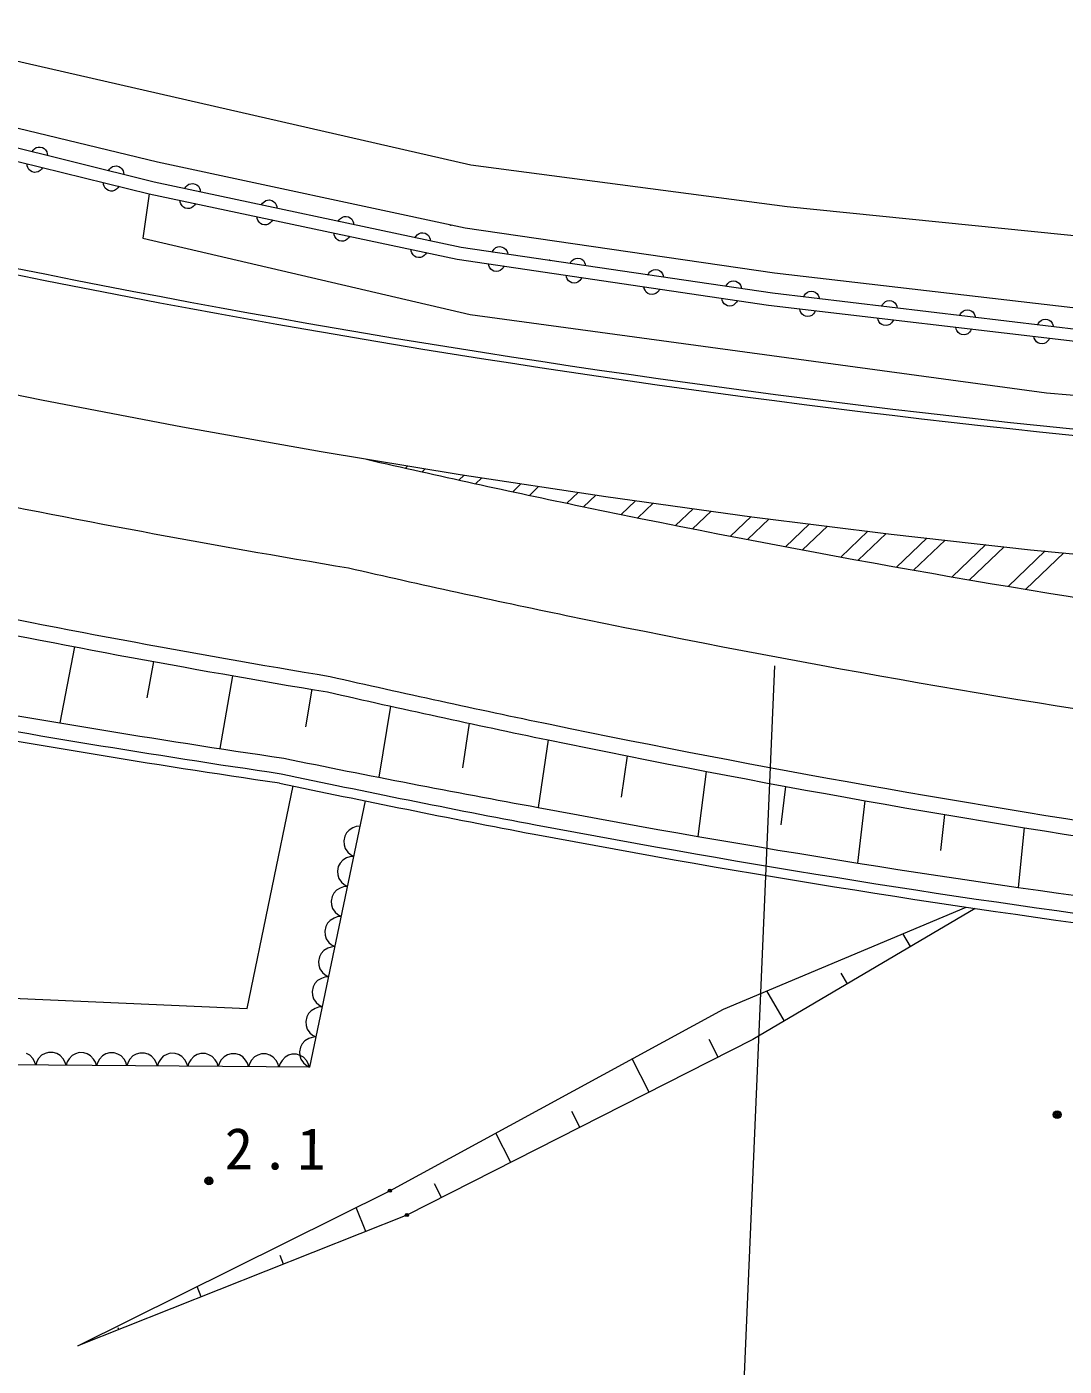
# Model space of a CAD drawing. Units: millimetres, scale not verified. Extents: x 40000 to 680000, y 20000 to 380000.
# Drawn here: x 431305 to 464199, y 240161 to 282663 of the extents above; entities that cross this region are included whole.
import ezdxf

# ---------------------------------------------------------------- set-up
doc = ezdxf.new("R2010")
doc.units = ezdxf.units.MM
doc.header["$LTSCALE"] = 1000
doc.linetypes.add('CHAIN', pattern=[18.5, 12, -1.5, 3.5, -1.5])
for name, color, linetype, lineweight in [('M-BGD', 7, 'Continuous', 13), ('M-BMK', 2, 'CHAIN', 13), ('M-STR-STRC', 7, 'Continuous', 13)]:
    doc.layers.add(name, color=color, linetype=linetype, lineweight=lineweight)
doc.styles.add('ＭＳ ゴシック', font='')
doc.styles.get('ＭＳ ゴシック').set_extended_font_data('MS Gothic')

msp = doc.modelspace()

# ---------------------------------------------------------------- linework, layer by layer
at = {"layer": 'M-BGD'}
for p, q in [((445389, 278270), (426225, 282663)), ((435453, 278370), (425799, 280690)), ((435346, 277737), (425662, 280131)), ((425507, 279742), (435188, 277363)), ((431546, 278786), (431606, 278828)), ((431606, 278828), (431666, 278844)), ((431666, 278844), (431727, 278847)), ((431727, 278847), (431802, 278828)), ((431802, 278828), (431855, 278797)), ((431472, 278695), (431506, 278746)), ((431506, 278746), (431546, 278786)), ((431855, 278797), (431901, 278755)), ((431901, 278755), (431935, 278690)), ((431935, 278690), (431953, 278635)), ((431953, 278635), (431957, 278575)), ((431320, 278254), (431316, 278315)), ((431338, 278200), (431320, 278254)), ((431372, 278135), (431338, 278200)), ((431418, 278093), (431372, 278135)), ((431471, 278062), (431418, 278093)), ((431546, 278044), (431471, 278062)), ((431607, 278046), (431546, 278044)), ((431667, 278062), (431607, 278046)), ((431727, 278105), (431667, 278062)), ((431767, 278145), (431727, 278105)), ((431800, 278196), (431767, 278145)), ((433893, 278096), (433927, 278147)), ((433927, 278147), (433967, 278187)), ((433967, 278187), (434027, 278229)), ((434027, 278229), (434087, 278245)), ((434087, 278245), (434148, 278248)), ((434148, 278248), (434223, 278230)), ((434223, 278230), (434276, 278199)), ((434276, 278199), (434322, 278156)), ((434322, 278156), (434356, 278091)), ((434356, 278091), (434373, 278037)), ((434373, 278037), (434378, 277977)), ((445207, 276272), (435453, 278370)), ((455417, 276951), (445389, 278270)), ((433740, 277660), (433736, 277720)), ((433758, 277605), (433740, 277660)), ((433792, 277540), (433758, 277605)), ((433838, 277498), (433792, 277540)), ((434188, 277550), (434147, 277510)), ((434221, 277601), (434188, 277550)), ((445075, 275655), (435346, 277737)), ((436318, 277529), (436350, 277581)), ((436350, 277581), (436389, 277623)), ((436389, 277623), (436447, 277666)), ((436447, 277666), (436507, 277684)), ((436507, 277684), (436568, 277689)), ((436568, 277689), (436644, 277673)), ((436644, 277673), (436697, 277643)), ((436697, 277643), (436745, 277603)), ((436745, 277603), (436781, 277539)), ((436781, 277539), (436800, 277485)), ((433891, 277467), (433838, 277498)), ((433966, 277449), (433891, 277467)), ((434027, 277452), (433966, 277449)), ((434088, 277468), (434027, 277452)), ((434147, 277510), (434088, 277468)), ((435188, 277363), (434982, 275960)), ((435188, 277363), (444955, 275292)), ((436172, 277096), (436165, 277156)), ((436800, 277485), (436806, 277425)), ((438821, 277102), (438879, 277146)), ((438879, 277146), (438939, 277164)), ((438939, 277164), (439000, 277168)), ((439000, 277168), (439076, 277152)), ((439076, 277152), (439129, 277123)), ((439129, 277123), (439177, 277082)), ((436191, 277042), (436172, 277096)), ((436227, 276978), (436191, 277042)), ((436275, 276938), (436227, 276978)), ((436328, 276908), (436275, 276938)), ((436404, 276892), (436328, 276908)), ((436465, 276897), (436404, 276892)), ((436525, 276915), (436465, 276897)), ((436583, 276959), (436525, 276915)), ((436622, 277000), (436583, 276959)), ((436654, 277052), (436622, 277000)), ((438750, 277009), (438782, 277061)), ((438782, 277061), (438821, 277102)), ((439177, 277082), (439213, 277018)), ((439213, 277018), (439232, 276964)), ((439232, 276964), (439238, 276904)), ((475097, 274956), (455417, 276951)), ((438613, 276578), (438607, 276638)), ((438632, 276524), (438613, 276578)), ((438669, 276461), (438632, 276524)), ((438716, 276420), (438669, 276461)), ((438770, 276391), (438716, 276420)), ((438846, 276375), (438770, 276391)), ((438907, 276380), (438846, 276375)), ((438966, 276397), (438907, 276380)), ((439024, 276441), (438966, 276397)), ((439064, 276483), (439024, 276441)), ((439095, 276535), (439064, 276483)), ((441182, 276488), (441214, 276540)), ((441214, 276540), (441253, 276582)), ((441253, 276582), (441311, 276625)), ((441311, 276625), (441371, 276643)), ((441371, 276643), (441432, 276648)), ((441432, 276648), (441508, 276632)), ((441508, 276632), (441562, 276602)), ((441562, 276602), (441609, 276562)), ((441609, 276562), (441645, 276498)), ((441645, 276498), (441664, 276444)), ((441664, 276444), (441670, 276384)), ((455015, 274845), (445207, 276272)), ((434982, 275960), (445365, 273536)), ((441055, 276061), (441048, 276121)), ((441074, 276007), (441055, 276061)), ((441110, 275943), (441074, 276007)), ((441158, 275902), (441110, 275943)), ((441212, 275873), (441158, 275902)), ((441287, 275857), (441212, 275873)), ((441348, 275862), (441287, 275857)), ((441408, 275880), (441348, 275862)), ((441466, 275924), (441408, 275880)), ((441505, 275965), (441466, 275924)), ((441537, 276017), (441505, 275965)), ((443614, 275968), (443646, 276020)), ((443646, 276020), (443685, 276061)), ((443685, 276061), (443743, 276105)), ((443743, 276105), (443803, 276123)), ((443803, 276123), (443864, 276127)), ((443864, 276127), (443940, 276111)), ((443940, 276111), (443994, 276082)), ((443994, 276082), (444041, 276041)), ((444041, 276041), (444077, 275977)), ((444077, 275977), (444096, 275923)), ((444096, 275923), (444103, 275863)), ((443496, 275543), (443490, 275603)), ((443516, 275489), (443496, 275543)), ((443552, 275425), (443516, 275489)), ((443599, 275385), (443552, 275425)), ((443947, 275447), (443907, 275406)), ((443978, 275500), (443947, 275447)), ((454951, 274207), (445075, 275655)), ((446062, 275510), (446090, 275564)), ((446090, 275564), (446127, 275608)), ((446127, 275608), (446182, 275656)), ((446182, 275656), (446240, 275677)), ((446240, 275677), (446301, 275686)), ((446301, 275686), (446378, 275675)), ((446378, 275675), (446433, 275649)), ((446433, 275649), (446483, 275611)), ((446483, 275611), (446523, 275550)), ((446523, 275550), (446546, 275497)), ((446546, 275497), (446556, 275438)), ((443653, 275355), (443599, 275385)), ((443729, 275339), (443653, 275355)), ((443790, 275344), (443729, 275339)), ((443850, 275362), (443790, 275344)), ((443907, 275406), (443850, 275362)), ((444955, 275292), (454822, 273829)), ((445952, 275087), (445941, 275146)), ((445974, 275034), (445952, 275087)), ((446014, 274973), (445974, 275034)), ((446407, 275019), (446370, 274975)), ((446435, 275073), (446407, 275019)), ((448531, 275148), (448559, 275202)), ((448559, 275202), (448596, 275246)), ((448596, 275246), (448651, 275294)), ((448651, 275294), (448709, 275315)), ((448709, 275315), (448770, 275324)), ((448770, 275324), (448847, 275313)), ((448847, 275313), (448902, 275287)), ((448902, 275287), (448952, 275249)), ((448952, 275249), (448992, 275188)), ((448992, 275188), (449015, 275135)), ((449015, 275135), (449025, 275076)), ((446064, 274935), (446014, 274973)), ((446119, 274909), (446064, 274935)), ((446196, 274898), (446119, 274909)), ((446257, 274906), (446196, 274898)), ((446315, 274928), (446257, 274906)), ((446370, 274975), (446315, 274928)), ((448418, 274721), (448408, 274780)), ((448441, 274668), (448418, 274721)), ((448481, 274607), (448441, 274668)), ((448531, 274569), (448481, 274607)), ((448586, 274543), (448531, 274569)), ((448837, 274609), (448782, 274562)), ((448874, 274653), (448837, 274609)), ((448902, 274707), (448874, 274653)), ((451000, 274786), (451028, 274840)), ((451028, 274840), (451065, 274884)), ((451065, 274884), (451120, 274931)), ((451120, 274931), (451178, 274953)), ((451178, 274953), (451239, 274962)), ((451239, 274962), (451315, 274951)), ((451315, 274951), (451371, 274925)), ((451371, 274925), (451421, 274887)), ((451421, 274887), (451461, 274826)), ((451461, 274826), (451484, 274773)), ((451484, 274773), (451494, 274714)), ((453534, 274522), (453589, 274569)), ((453589, 274569), (453647, 274591)), ((453647, 274591), (453708, 274600)), ((453708, 274600), (453784, 274589)), ((453784, 274589), (453840, 274563)), ((453840, 274563), (453890, 274525)), ((464925, 273689), (455015, 274845)), ((448663, 274532), (448586, 274543)), ((448723, 274541), (448663, 274532)), ((448782, 274562), (448723, 274541)), ((450885, 274355), (450875, 274414)), ((450908, 274302), (450885, 274355)), ((450948, 274241), (450908, 274302)), ((450998, 274203), (450948, 274241)), ((451053, 274177), (450998, 274203)), ((451130, 274166), (451053, 274177)), ((451190, 274175), (451130, 274166)), ((451249, 274196), (451190, 274175)), ((451304, 274244), (451249, 274196)), ((451341, 274287), (451304, 274244)), ((451369, 274341), (451341, 274287)), ((453469, 274424), (453497, 274478)), ((453497, 274478), (453534, 274522)), ((453890, 274525), (453930, 274464)), ((453930, 274464), (453953, 274411)), ((453953, 274411), (453963, 274352)), ((464844, 273030), (454951, 274207)), ((455939, 274089), (455966, 274144)), ((455966, 274144), (456001, 274189)), ((456001, 274189), (456055, 274238)), ((456055, 274238), (456113, 274261)), ((456113, 274261), (456173, 274271)), ((456173, 274271), (456250, 274262)), ((456250, 274262), (456306, 274238)), ((456306, 274238), (456357, 274202)), ((456357, 274202), (456399, 274142)), ((456399, 274142), (456423, 274090)), ((453352, 273989), (453342, 274049)), ((453375, 273936), (453352, 273989)), ((453415, 273875), (453375, 273936)), ((453465, 273837), (453415, 273875)), ((453520, 273811), (453465, 273837)), ((453597, 273800), (453520, 273811)), ((453657, 273809), (453597, 273800)), ((453716, 273830), (453657, 273809)), ((453771, 273878), (453716, 273830)), ((453807, 273921), (453771, 273878)), ((453836, 273975), (453807, 273921)), ((454822, 273829), (464723, 272667)), ((455824, 273654), (455812, 273713)), ((456423, 274090), (456435, 274030)), ((458413, 273795), (458439, 273850)), ((458439, 273850), (458475, 273895)), ((458475, 273895), (458528, 273943)), ((458528, 273943), (458586, 273967)), ((458586, 273967), (458647, 273977)), ((458647, 273977), (458723, 273968)), ((458723, 273968), (458780, 273944)), ((458780, 273944), (458831, 273908)), ((458831, 273908), (458872, 273847)), ((458872, 273847), (458896, 273795)), ((458896, 273795), (458908, 273736)), ((445365, 273536), (463637, 271053)), ((455848, 273602), (455824, 273654)), ((455890, 273542), (455848, 273602)), ((455941, 273505), (455890, 273542)), ((455997, 273481), (455941, 273505)), ((456074, 273472), (455997, 273481)), ((456134, 273483), (456074, 273472)), ((456192, 273506), (456134, 273483)), ((456246, 273555), (456192, 273506)), ((456281, 273600), (456246, 273555)), ((456308, 273655), (456281, 273600)), ((458299, 273363), (458287, 273422)), ((458323, 273311), (458299, 273363)), ((458365, 273251), (458323, 273311)), ((458756, 273310), (458721, 273265)), ((458783, 273364), (458756, 273310)), ((460886, 273501), (460913, 273555)), ((460913, 273555), (460948, 273600)), ((460948, 273600), (461002, 273649)), ((461002, 273649), (461060, 273672)), ((461060, 273672), (461120, 273683)), ((461120, 273683), (461197, 273674)), ((461197, 273674), (461253, 273649)), ((461253, 273649), (461304, 273613)), ((461304, 273613), (461346, 273553)), ((461346, 273553), (461370, 273501)), ((461370, 273501), (461382, 273442)), ((463386, 273261), (463421, 273306)), ((463421, 273306), (463475, 273355)), ((463475, 273355), (463533, 273378)), ((463533, 273378), (463593, 273389)), ((463593, 273389), (463670, 273379)), ((463670, 273379), (463726, 273355)), ((463726, 273355), (463777, 273319)), ((463777, 273319), (463819, 273259)), ((458416, 273215), (458365, 273251)), ((458472, 273191), (458416, 273215)), ((458549, 273182), (458472, 273191)), ((458610, 273192), (458549, 273182)), ((458668, 273216), (458610, 273192)), ((458721, 273265), (458668, 273216)), ((460774, 273073), (460763, 273132)), ((460799, 273021), (460774, 273073)), ((460840, 272961), (460799, 273021)), ((460892, 272925), (460840, 272961)), ((460948, 272901), (460892, 272925)), ((461025, 272891), (460948, 272901)), ((461085, 272902), (461025, 272891)), ((461143, 272925), (461085, 272902)), ((461196, 272974), (461143, 272925)), ((461232, 273019), (461196, 272974)), ((461258, 273074), (461232, 273019)), ((463359, 273207), (463386, 273261)), ((463819, 273259), (463843, 273207)), ((463843, 273207), (463855, 273148)), ((463250, 272782), (463238, 272842)), ((463274, 272731), (463250, 272782)), ((463316, 272670), (463274, 272731)), ((463367, 272634), (463316, 272670)), ((463423, 272610), (463367, 272634)), ((463500, 272601), (463423, 272610)), ((463560, 272612), (463500, 272601)), ((463618, 272635), (463560, 272612)), ((463672, 272684), (463618, 272635)), ((463707, 272729), (463672, 272684)), ((463733, 272783), (463707, 272729)), ((463637, 271053), (481263, 269468)), ((443378, 268725), (443309, 268659)), ((443378, 268725), (443334, 268683)), ((443934, 268634), (443836, 268541)), ((443934, 268634), (443871, 268575)), ((445171, 268437), (445008, 268281)), ((445730, 268349), (445537, 268165)), ((446974, 268157), (446714, 267909)), ((447535, 268072), (447245, 267795)), ((448785, 267886), (448428, 267545)), ((449348, 267803), (448961, 267434)), ((450604, 267623), (450150, 267189)), ((451171, 267543), (450685, 267079)), ((452433, 267369), (451879, 266839)), ((453002, 267292), (452417, 266733)), ((454271, 267123), (453616, 266498)), ((454843, 267049), (454157, 266393)), ((456118, 266886), (455362, 266164)), ((456693, 266815), (455905, 266062)), ((457974, 266658), (457115, 265838)), ((458552, 266589), (457661, 265738)), ((459840, 266439), (458877, 265519)), ((460421, 266373), (459425, 265422)), ((461715, 266230), (460646, 265208)), ((462299, 266166), (461197, 265113)), ((463600, 266029), (462424, 264906)), ((464187, 265969), (462978, 264813)), ((432814, 262991), (432353, 260573)), ((435320, 262523), (435108, 261365)), ((437829, 262072), (437422, 259760)), ((440340, 261640), (440139, 260446)), ((442836, 261107), (442472, 258848)), ((445332, 260563), (445115, 259151)), ((447833, 260036), (447517, 257894)), ((450339, 259527), (450156, 258216)), ((452849, 259035), (452577, 256974)), ((438289, 251513), (439748, 258576)), ((455363, 258561), (455210, 257335)), ((442039, 258099), (440266, 249652)), ((457882, 258105), (457650, 256128)), ((460406, 257668), (460280, 256527)), ((441523, 257174), (441443, 257081)), ((441647, 257245), (441523, 257174)), ((441753, 257283), (441647, 257245)), ((441870, 257295), (441753, 257283)), ((462933, 257247), (462738, 255355)), ((441384, 256976), (441353, 256828)), ((441353, 256828), (441365, 256708)), ((441443, 257081), (441384, 256976)), ((441447, 256289), (441322, 256218)), ((441365, 256708), (441400, 256591)), ((441400, 256591), (441486, 256476)), ((441552, 256327), (441447, 256289)), ((441486, 256476), (441568, 256401)), ((441670, 256340), (441552, 256327)), ((441568, 256401), (441670, 256340)), ((441183, 256021), (441152, 255872)), ((441152, 255872), (441165, 255753)), ((441243, 256125), (441183, 256021)), ((441322, 256218), (441243, 256125)), ((441165, 255753), (441200, 255636)), ((441200, 255636), (441285, 255520)), ((441285, 255520), (441367, 255446)), ((441367, 255446), (441469, 255385)), ((440983, 255065), (440952, 254917)), ((441042, 255170), (440983, 255065)), ((441122, 255263), (441042, 255170)), ((441246, 255334), (441122, 255263)), ((441352, 255372), (441246, 255334)), ((441469, 255385), (441352, 255372)), ((440952, 254917), (440964, 254797)), ((440964, 254797), (440999, 254680)), ((440999, 254680), (441085, 254565)), ((453391, 251491), (461087, 254730)), ((461373, 254688), (454329, 250524)), ((440842, 254215), (440782, 254110)), ((440921, 254308), (440842, 254215)), ((441046, 254379), (440921, 254308)), ((441151, 254416), (441046, 254379)), ((441085, 254565), (441167, 254490)), ((441268, 254429), (441151, 254416)), ((441167, 254490), (441268, 254429)), ((440782, 254110), (440751, 253962)), ((440751, 253962), (440764, 253842)), ((440764, 253842), (440799, 253725)), ((459328, 253479), (459086, 253888)), ((440721, 253352), (440641, 253259)), ((440845, 253423), (440721, 253352)), ((440799, 253725), (440884, 253610)), ((440951, 253461), (440845, 253423)), ((440884, 253610), (440966, 253535)), ((441068, 253474), (440951, 253461)), ((440966, 253535), (441068, 253474)), ((440582, 253154), (440551, 253006)), ((440551, 253006), (440563, 252887)), ((440563, 252887), (440598, 252769)), ((440641, 253259), (440582, 253154)), ((440645, 252468), (440520, 252397)), ((440598, 252769), (440684, 252654)), ((440750, 252506), (440645, 252468)), ((440684, 252654), (440766, 252580)), ((440867, 252518), (440750, 252506)), ((440766, 252580), (440867, 252518)), ((457328, 252298), (457127, 252638)), ((440381, 252199), (440350, 252051)), ((440350, 252051), (440363, 251931)), ((440441, 252304), (440381, 252199)), ((440520, 252397), (440441, 252304)), ((455329, 251115), (454765, 252069)), ((429785, 251887), (438289, 251513)), ((440363, 251931), (440398, 251814)), ((440398, 251814), (440483, 251699)), ((440483, 251699), (440565, 251624)), ((440565, 251624), (440667, 251563)), ((440181, 251244), (440150, 251096)), ((440240, 251348), (440181, 251244)), ((440320, 251441), (440240, 251348)), ((440444, 251513), (440320, 251441)), ((440549, 251550), (440444, 251513)), ((440667, 251563), (440549, 251550)), ((442818, 245731), (453391, 251491)), ((440150, 251096), (440162, 250976)), ((440162, 250976), (440197, 250859)), ((440197, 250859), (440283, 250743)), ((440040, 250393), (439980, 250288)), ((440119, 250486), (440040, 250393)), ((440244, 250557), (440119, 250486)), ((440349, 250595), (440244, 250557)), ((440283, 250743), (440365, 250669)), ((440466, 250608), (440349, 250595)), ((440365, 250669), (440466, 250608)), ((454329, 250524), (443356, 244957)), ((453231, 249968), (452946, 250530)), ((431400, 250029), (431294, 250087)), ((431493, 249922), (431400, 250029)), ((431550, 249828), (431493, 249922)), ((431681, 249921), (431625, 249827)), ((431776, 250026), (431681, 249921)), ((431883, 250083), (431776, 250026)), ((431996, 250118), (431883, 250083)), ((432146, 250117), (431996, 250118)), ((432259, 250080), (432146, 250117)), ((432364, 250022), (432259, 250080)), ((432458, 249915), (432364, 250022)), ((432515, 249820), (432458, 249915)), ((432646, 249913), (432590, 249820)), ((432741, 250019), (432646, 249913)), ((432847, 250076), (432741, 250019)), ((432961, 250111), (432847, 250076)), ((433110, 250110), (432961, 250111)), ((433223, 250073), (433110, 250110)), ((433329, 250015), (433223, 250073)), ((433422, 249908), (433329, 250015)), ((433705, 250012), (433610, 249906)), ((433812, 250069), (433705, 250012)), ((433925, 250104), (433812, 250069)), ((434075, 250103), (433925, 250104)), ((434188, 250066), (434075, 250103)), ((434293, 250007), (434188, 250066)), ((434387, 249901), (434293, 250007)), ((434669, 250005), (434575, 249899)), ((434776, 250062), (434669, 250005)), ((434890, 250097), (434776, 250062)), ((435039, 250096), (434890, 250097)), ((435152, 250059), (435039, 250096)), ((435258, 250000), (435152, 250059)), ((435351, 249893), (435258, 250000)), ((435634, 249998), (435539, 249892)), ((435741, 250055), (435634, 249998)), ((435854, 250090), (435741, 250055)), ((436004, 250089), (435854, 250090)), ((436117, 250052), (436004, 250089)), ((436222, 249993), (436117, 250052)), ((436316, 249886), (436222, 249993)), ((436599, 249990), (436504, 249885)), ((436705, 250048), (436599, 249990)), ((436819, 250083), (436705, 250048)), ((436968, 250082), (436819, 250083)), ((437081, 250045), (436968, 250082)), ((437187, 249986), (437081, 250045)), ((437280, 249879), (437187, 249986)), ((437563, 249983), (437468, 249878)), ((437669, 250040), (437563, 249983)), ((437783, 250076), (437669, 250040)), ((437933, 250075), (437783, 250076)), ((438046, 250038), (437933, 250075)), ((438151, 249979), (438046, 250038)), ((438244, 249872), (438151, 249979)), ((438527, 249976), (438433, 249871)), ((438634, 250033), (438527, 249976)), ((438747, 250069), (438634, 250033)), ((438897, 250068), (438747, 250069)), ((439010, 250031), (438897, 250068)), ((439116, 249972), (439010, 250031)), ((439209, 249865), (439116, 249972)), ((439492, 249969), (439397, 249864)), ((439598, 250026), (439492, 249969)), ((439712, 250062), (439598, 250026)), ((439861, 250060), (439712, 250062)), ((439974, 250023), (439861, 250060)), ((439980, 250288), (439949, 250140)), ((439949, 250140), (439962, 250021)), ((439962, 250021), (439997, 249903)), ((440080, 249965), (439974, 250023)), ((440173, 249858), (440080, 249965)), ((451037, 248854), (450499, 249915)), ((440266, 249652), (430621, 249723)), ((431586, 249716), (431550, 249828)), ((431625, 249827), (431586, 249716)), ((432550, 249709), (432515, 249820)), ((432590, 249820), (432550, 249709)), ((433479, 249813), (433422, 249908)), ((433515, 249702), (433479, 249813)), ((433554, 249813), (433515, 249702)), ((433610, 249906), (433554, 249813)), ((434444, 249806), (434387, 249901)), ((434479, 249695), (434444, 249806)), ((434518, 249806), (434479, 249695)), ((434575, 249899), (434518, 249806)), ((435408, 249799), (435351, 249893)), ((435444, 249688), (435408, 249799)), ((435483, 249799), (435444, 249688)), ((435539, 249892), (435483, 249799)), ((436373, 249792), (436316, 249886)), ((436408, 249681), (436373, 249792)), ((436447, 249791), (436408, 249681)), ((436504, 249885), (436447, 249791)), ((437337, 249785), (437280, 249879)), ((437373, 249674), (437337, 249785)), ((437412, 249784), (437373, 249674)), ((437468, 249878), (437412, 249784)), ((438302, 249778), (438244, 249872)), ((438337, 249667), (438302, 249778)), ((438376, 249777), (438337, 249667)), ((438433, 249871), (438376, 249777)), ((439266, 249771), (439209, 249865)), ((439301, 249659), (439266, 249771)), ((439341, 249770), (439301, 249659)), ((439397, 249864), (439341, 249770)), ((439997, 249903), (440082, 249788)), ((440082, 249788), (440164, 249714)), ((440164, 249714), (440266, 249652)), ((440231, 249764), (440173, 249858)), ((440266, 249652), (440231, 249764)), ((448842, 247741), (448589, 248239)), ((446648, 246627), (446175, 247560)), ((432922, 240809), (442818, 245731)), ((444453, 245514), (444233, 245948)), ((443356, 244957), (432922, 240809)), ((442052, 244439), (441749, 245200)), ((439443, 243402), (439335, 243673)), ((436835, 242365), (436705, 242691)), ((434227, 241328), (434205, 241382))]:
    msp.add_line(p, q, dxfattribs=at)
for centre, radius in [((463976, 248142), 124), ((463976, 248142), 93.3), ((463976, 248142), 62.4), ((463976, 248142), 31.4), ((463976, 248142), 11.5), ((437079, 246042), 124), ((437079, 246042), 93.3), ((437079, 246042), 62.4), ((437079, 246042), 31.4), ((437079, 246042), 11.5), ((442817, 245731), 49.9), ((442817, 245731), 44.9), ((443356, 244957), 49.9), ((443356, 244957), 44.9)]:
    msp.add_circle(centre, radius, dxfattribs=at)
for centre, radius, start, end in [((499633, 613519), 345411, 256.18899, 276.13858), ((499633, 613519), 345610, 256.18899, 276.13815), ((444749, 276401), 36.9, 223.0513, 292.6698), ((447882, 275220), 36.9, 30.7814, 132.5349), ((520207, 609659), 349563, 257.08475, 258.23276), ((499633, 613519), 356341, 256.18899, 260.51724), ((520344, 610457), 350372, 258.23752, 261.51736), ((499633, 613519), 356840, 256.18899, 260.51724), ((520210, 609671), 356550, 257.15188, 258.29977), ((491803, 614879), 359259, 259.65597, 261.621), ((520211, 609672), 357049, 257.15652, 258.30441), ((491803, 614879), 359758, 259.6542, 261.61923), ((491803, 614879), 360057, 259.65317, 261.61819), ((520346, 610469), 357359, 258.30435, 261.58407), ((520346, 610470), 357858, 258.30905, 261.58871), ((511731, 611260), 359154, 258.38992, 259.70077), ((514323, 610881), 359812, 257.97629, 259.28702), ((514323, 610881), 360112, 257.97824, 259.28897), ((513506, 606633), 354928, 259.28531, 262.60757), ((513507, 606634), 355487, 259.28903, 262.61117), ((513507, 606634), 355787, 259.29098, 262.61307)]:
    msp.add_arc(centre, radius, start, end, dxfattribs=at)
at = {"layer": 'M-BMK'}
for p, q in [((427314, 271734), (431771, 270822)), ((431771, 270822), (436239, 269968)), ((436239, 269968), (440639, 269183)), ((440639, 269183), (445047, 268458)), ((445047, 268458), (449662, 267757)), ((449662, 267757), (454296, 267115)), ((454296, 267115), (458710, 266562)), ((458710, 266562), (463131, 266069)), ((463131, 266069), (467419, 265651))]:
    msp.add_line(p, q, dxfattribs=at)
at = {"layer": 'M-STR-STRC'}
msp.add_line((454041, 239401), (455024, 262387), dxfattribs=at)
for centre, radius, start, end in [((499633, 613519), 352847, 256.18899, 260.51724), ((520209, 609665), 353057, 257.11868, 258.26657), ((520345, 610463), 353865, 258.27127, 261.55105)]:
    msp.add_arc(centre, radius, start, end, dxfattribs=at)

# ---------------------------------------------------------------- texts
at = {"layer": 'M-BGD', "insert": (437579, 246385), "char_height": 1320, "attachment_point": 7, "rotation": 359.891, "style": 'ＭＳ ゴシック'}
msp.add_mtext('\\T1.28;2.1', dxfattribs=at)

doc.saveas('drawing.dxf')
